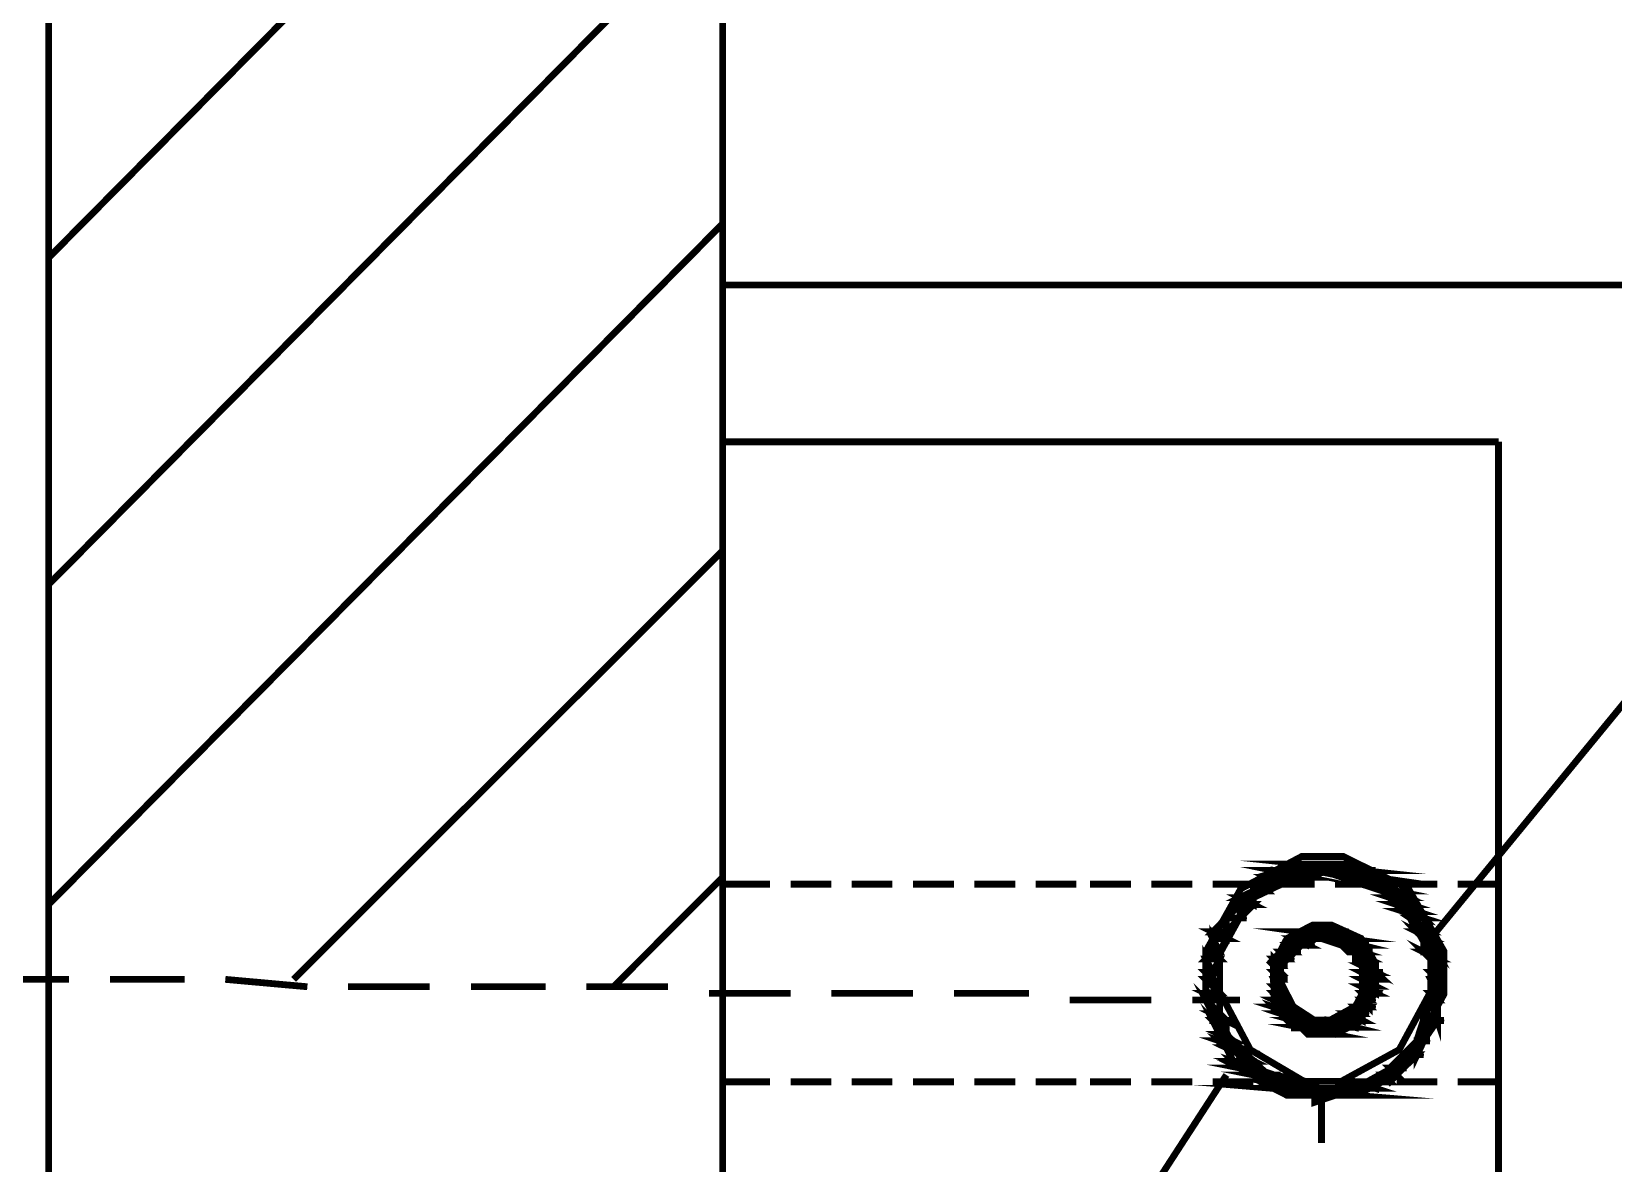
# Model space of a CAD drawing. Extents: x 0 to 210, y 0 to 297.
# Drawn here: x 71.48 to 81.34, y 248.22 to 255.27 of the extents above; entities that cross this region are included whole.
import ezdxf

# ---------------------------------------------------------------- set-up
doc = ezdxf.new("R2010")
doc.units = 0
doc.header["$MEASUREMENT"] = 0
doc.layers.add('C00-00-00-BLACK', color=7, linetype='Continuous')
doc.layers.add('CFF-00-00', color=1, linetype='Continuous')

msp = doc.modelspace()

# ---------------------------------------------------------------- linework, layer by layer
at = {"layer": 'C00-00-00-BLACK', "const_width": 0.0423}
for points in [[(71.5906, 264.626), (71.5906, 197.017)], [(75.7894, 260.387), (75.7894, 201.213)], [(71.5906, 253.86), (75.7894, 258.098)], [(71.5906, 251.825), (75.7894, 256.064)], [(71.5906, 249.833), (75.7894, 254.072)], [(81.6007, 253.69), (75.7894, 253.69)], [(80.6235, 252.714), (75.7894, 252.714)], [(80.6235, 234.614), (80.6235, 252.714)], [(73.1174, 249.367), (75.7894, 252.036)], [(75.1099, 249.321), (75.7894, 250.002)], [(76.0857, 249.96), (75.7894, 249.96)], [(76.4674, 249.96), (76.2138, 249.96)], [(76.8477, 249.96), (76.5941, 249.96)], [(77.2322, 249.96), (76.9758, 249.96)], [(77.6125, 249.96), (77.3589, 249.96)], [(77.9942, 249.96), (77.7392, 249.96)], [(78.3332, 249.96), (78.0782, 249.96)], [(78.7164, 249.96), (78.4599, 249.96)], [(79.0967, 249.96), (78.843, 249.96)], [(79.4784, 249.96), (79.2247, 249.96)], [(79.8587, 249.96), (79.605, 249.96)], [(80.2432, 249.96), (79.9881, 249.96)], [(80.6235, 249.96), (80.3698, 249.96)], [(71.3796, 249.367), (71.7187, 249.367)], [(71.9723, 249.367), (72.438, 249.367)], [(72.6916, 249.367), (73.2028, 249.321)], [(73.4565, 249.321), (73.9648, 249.321)], [(74.2213, 249.321), (74.6869, 249.321)], [(74.9406, 249.321), (75.4489, 249.321)], [(75.7054, 249.28), (76.2138, 249.28)], [(76.4674, 249.28), (76.9758, 249.28)], [(77.2322, 249.28), (77.6979, 249.28)], [(77.9515, 249.238), (78.4599, 249.238)], [(78.7164, 249.238), (79.0127, 249.238)], [(76.0857, 248.729), (75.7894, 248.729)], [(76.4674, 248.729), (76.2138, 248.729)], [(76.8477, 248.729), (76.5941, 248.729)], [(77.2322, 248.729), (76.9758, 248.729)], [(77.6125, 248.729), (77.3589, 248.729)], [(77.9942, 248.729), (77.7392, 248.729)], [(78.3332, 248.729), (78.0782, 248.729)], [(78.7164, 248.729), (78.4599, 248.729)], [(79.0967, 248.729), (78.843, 248.729)], [(79.4784, 248.729), (79.2247, 248.729)], [(79.8587, 248.729), (79.605, 248.729)], [(80.2432, 248.729), (79.9881, 248.729)], [(80.6235, 248.729), (80.3698, 248.729)], [(79.5211, 248.348), (79.5211, 248.602)]]:
    msp.add_lwpolyline(points, dxfattribs=at)
for points in [[(80.2845, 249.41), (80.2845, 249.541), (80.0626, 249.931), (79.6576, 250.132), (79.5239, 250.132), (79.3972, 250.132), (79.018, 249.931), (78.8003, 249.541), (78.8003, 249.41), (78.8003, 249.276), (79.018, 248.871), (79.3972, 248.648), (79.5239, 248.648), (79.6576, 248.648), (80.0626, 248.871), (80.2845, 249.276), (80.2845, 249.41)], [(79.6893, 250.086), (79.393, 250.086), (79.7747, 250.045), (79.6893, 250.086)], [(79.393, 250.086), (79.7747, 250.045), (79.2635, 250.045), (79.393, 250.086)], [(79.5623, 250.045), (79.8587, 250.002), (79.6893, 250.002), (79.5623, 250.045)], [(79.4357, 250.086), (79.6893, 250.086), (79.393, 250.086), (79.4357, 250.086)], [(79.5211, 250.086), (79.6477, 250.086), (79.4357, 250.086), (79.5211, 250.086)], [(79.6477, 250.086), (79.4357, 250.086), (79.6893, 250.086), (79.6477, 250.086)], [(80.2005, 249.41), (80.2005, 249.525), (80.0047, 249.873), (79.6438, 250.048), (79.5239, 250.048), (79.412, 250.048), (79.0773, 249.873), (78.8857, 249.525), (78.8857, 249.41), (78.8857, 249.29), (79.0773, 248.929), (79.412, 248.732), (79.5239, 248.732), (79.6438, 248.732), (80.0047, 248.929), (80.2005, 249.29), (80.2005, 249.41)], [(79.5623, 250.045), (79.2247, 250.045), (79.4357, 250.002), (79.5623, 250.045)], [(79.182, 250.002), (79.266, 249.96), (79.1393, 249.96), (79.182, 250.002)], [(79.309, 250.002), (79.182, 250.002), (79.266, 249.96), (79.309, 250.002)], [(79.2247, 250.002), (79.309, 250.002), (79.182, 250.002), (79.2247, 250.002)], [(79.2635, 250.045), (79.8174, 250.045), (79.2219, 250.045), (79.2635, 250.045)], [(79.8174, 250.045), (79.2219, 250.045), (79.8174, 250.045)], [(79.2219, 250.045), (79.8174, 250.045), (79.8587, 250.045), (79.2219, 250.045)], [(79.2247, 250.045), (79.4357, 250.002), (79.2247, 250.002), (79.2247, 250.045)], [(79.4357, 250.002), (79.2247, 250.002), (79.309, 250.002), (79.4357, 250.002)], [(79.7747, 250.045), (79.2635, 250.045), (79.8174, 250.045), (79.7747, 250.045)], [(79.8174, 250.045), (79.5623, 250.045), (79.8587, 250.002), (79.8174, 250.045)], [(79.7747, 249.96), (79.9867, 249.917), (79.9013, 249.917), (79.7747, 249.96)], [(79.8587, 250.002), (79.6893, 250.002), (79.9013, 249.96), (79.8587, 250.002)], [(79.6893, 250.002), (79.9013, 249.96), (79.7747, 249.96), (79.6893, 250.002)], [(79.0967, 249.917), (79.0967, 249.876), (79.0127, 249.876), (79.0967, 249.917)], [(79.0127, 249.876), (79.0967, 249.833), (79.0127, 249.833), (79.0127, 249.876)], [(79.1393, 249.96), (79.182, 249.917), (79.0967, 249.917), (79.1393, 249.96)], [(79.182, 249.917), (79.0967, 249.917), (79.0967, 249.876), (79.182, 249.917)], [(79.266, 249.96), (79.1393, 249.96), (79.182, 249.917), (79.266, 249.96)], [(79.9013, 249.96), (79.7747, 249.96), (79.9867, 249.917), (79.9013, 249.96)], [(79.9013, 249.96), (79.7747, 249.96), (79.9013, 249.96)], [(79.7747, 249.96), (79.9013, 249.96), (79.944, 249.96), (79.7747, 249.96)], [(79.9881, 249.917), (79.9042, 249.917), (80.0308, 249.876), (79.9881, 249.917)], [(79.9042, 249.917), (80.0308, 249.876), (79.9469, 249.876), (79.9042, 249.917)], [(79.9469, 249.876), (80.0735, 249.833), (79.9881, 249.833), (79.9469, 249.876)], [(79.0127, 249.833), (79.0127, 249.749), (78.9284, 249.749), (79.0127, 249.833)], [(79.0967, 249.876), (79.0127, 249.876), (79.0967, 249.833), (79.0967, 249.876)], [(79.0967, 249.833), (79.0127, 249.833), (79.0127, 249.749), (79.0967, 249.833)], [(80.0308, 249.876), (79.9469, 249.876), (80.0735, 249.833), (80.0308, 249.876)], [(80.0735, 249.833), (79.9881, 249.833), (80.1165, 249.79), (80.0735, 249.833)], [(80.1165, 249.79), (80.0308, 249.79), (80.1578, 249.749), (80.1165, 249.79)], [(79.9881, 249.833), (80.1165, 249.79), (80.0308, 249.79), (79.9881, 249.833)], [(80.0308, 249.79), (80.1578, 249.749), (80.0735, 249.749), (80.0308, 249.79)], [(80.0735, 249.749), (80.2005, 249.663), (80.1165, 249.663), (80.0735, 249.749)], [(78.9284, 249.749), (78.9284, 249.663), (78.843, 249.663), (78.9284, 249.749)], [(78.843, 249.621), (78.8857, 249.537), (78.843, 249.537), (78.843, 249.621)], [(79.0127, 249.749), (78.9284, 249.749), (79.0127, 249.749)], [(78.9284, 249.749), (79.0127, 249.749), (79.0554, 249.749), (78.9284, 249.749)], [(79.0127, 249.749), (78.9284, 249.749), (78.9284, 249.663), (79.0127, 249.749)], [(79.8587, 249.41), (79.8587, 249.464), (79.7676, 249.622), (79.5817, 249.706), (79.5211, 249.706), (79.4674, 249.706), (79.3062, 249.622), (79.2219, 249.464), (79.2219, 249.41), (79.2219, 249.352), (79.3062, 249.177), (79.4674, 249.071), (79.5211, 249.071), (79.5817, 249.071), (79.7676, 249.177), (79.8587, 249.352), (79.8587, 249.41)], [(80.1578, 249.749), (80.0735, 249.749), (80.2005, 249.663), (80.1578, 249.749)], [(80.1165, 249.663), (80.2005, 249.621), (80.1578, 249.621), (80.1165, 249.663)], [(78.9284, 249.663), (78.843, 249.663), (78.9284, 249.621), (78.9284, 249.663)], [(78.9284, 249.621), (78.843, 249.621), (78.8857, 249.537), (78.9284, 249.621)], [(78.843, 249.663), (78.9284, 249.621), (78.843, 249.621), (78.843, 249.663)], [(79.6477, 249.663), (79.393, 249.663), (79.6893, 249.621), (79.6477, 249.663)], [(79.309, 249.579), (79.3517, 249.537), (79.266, 249.537), (79.309, 249.579)], [(79.8174, 249.41), (79.8174, 249.473), (79.5941, 249.663), (79.5211, 249.663), (79.4561, 249.663), (79.2635, 249.473), (79.2635, 249.41), (79.2635, 249.357), (79.3433, 249.199), (79.4755, 249.113), (79.5211, 249.113), (79.5736, 249.113), (79.732, 249.199), (79.8174, 249.357), (79.8174, 249.41)], [(79.3517, 249.621), (79.4357, 249.579), (79.3062, 249.579), (79.3517, 249.621)], [(79.4784, 249.621), (79.3517, 249.621), (79.4357, 249.579), (79.4784, 249.621)], [(79.393, 249.663), (79.6893, 249.621), (79.3517, 249.621), (79.393, 249.663)], [(79.732, 249.621), (79.3517, 249.621), (79.732, 249.621)], [(79.3517, 249.621), (79.732, 249.621), (79.7747, 249.621), (79.3517, 249.621)], [(79.732, 249.621), (79.7747, 249.621), (79.3517, 249.621), (79.732, 249.621)], [(79.732, 249.621), (79.3517, 249.621), (79.6893, 249.621), (79.732, 249.621)], [(79.4784, 249.621), (79.5211, 249.621), (79.3517, 249.621), (79.4784, 249.621)], [(79.4784, 249.621), (79.3517, 249.621), (79.5211, 249.621), (79.4784, 249.621)], [(79.6477, 249.663), (79.4357, 249.663), (79.393, 249.663), (79.6477, 249.663)], [(79.4784, 249.663), (79.6477, 249.663), (79.4357, 249.663), (79.4784, 249.663)], [(79.4357, 249.663), (79.6477, 249.663), (79.6893, 249.663), (79.4357, 249.663)], [(79.732, 249.621), (79.605, 249.621), (79.7747, 249.579), (79.732, 249.621)], [(79.5211, 249.663), (79.5623, 249.663), (79.4784, 249.663), (79.5211, 249.663)], [(79.605, 249.663), (79.6477, 249.663), (79.4784, 249.663), (79.605, 249.663)], [(79.605, 249.663), (79.4784, 249.663), (79.5623, 249.663), (79.605, 249.663)], [(79.605, 249.663), (79.4784, 249.663), (79.6477, 249.663), (79.605, 249.663)], [(79.732, 249.621), (79.5211, 249.621), (79.732, 249.621)], [(79.5211, 249.621), (79.732, 249.621), (79.5623, 249.621), (79.5211, 249.621)], [(79.605, 249.621), (79.7747, 249.579), (79.6477, 249.579), (79.605, 249.621)], [(79.732, 249.621), (79.5623, 249.621), (79.732, 249.621)], [(79.5623, 249.621), (79.732, 249.621), (79.605, 249.621), (79.5623, 249.621)], [(79.6477, 249.579), (79.7747, 249.537), (79.6893, 249.537), (79.6477, 249.579)], [(80.2005, 249.663), (80.1165, 249.663), (80.2005, 249.621), (80.2005, 249.663)], [(80.1578, 249.537), (80.2432, 249.494), (80.2005, 249.494), (80.1578, 249.537)], [(80.2005, 249.621), (80.1578, 249.621), (80.2432, 249.537), (80.2005, 249.621)], [(80.1578, 249.621), (80.2432, 249.537), (80.1578, 249.537), (80.1578, 249.621)], [(78.843, 249.537), (78.8857, 249.494), (78.8003, 249.494), (78.843, 249.537)], [(78.8857, 249.494), (78.8003, 249.494), (78.843, 249.41), (78.8857, 249.494)], [(78.8003, 249.494), (78.843, 249.41), (78.8003, 249.41), (78.8003, 249.494)], [(78.8857, 249.537), (78.843, 249.537), (78.8857, 249.494), (78.8857, 249.537)], [(79.309, 249.494), (79.2247, 249.494), (79.266, 249.452), (79.309, 249.494)], [(79.266, 249.537), (79.309, 249.494), (79.2247, 249.494), (79.266, 249.537)], [(79.2247, 249.494), (79.266, 249.452), (79.2247, 249.452), (79.2247, 249.494)], [(79.2247, 249.494), (79.309, 249.494), (79.3517, 249.494), (79.2247, 249.494)], [(79.309, 249.494), (79.3517, 249.494), (79.2247, 249.494), (79.309, 249.494)], [(79.3517, 249.537), (79.266, 249.537), (79.309, 249.494), (79.3517, 249.537)], [(79.266, 249.537), (79.3517, 249.537), (79.393, 249.537), (79.266, 249.537)], [(79.3517, 249.537), (79.393, 249.537), (79.266, 249.537), (79.3517, 249.537)], [(79.393, 249.579), (79.309, 249.579), (79.3517, 249.537), (79.393, 249.579)], [(79.4357, 249.579), (79.3062, 249.579), (79.4357, 249.579)], [(79.3062, 249.579), (79.4357, 249.579), (79.4784, 249.579), (79.3062, 249.579)], [(79.393, 249.579), (79.4357, 249.579), (79.309, 249.579), (79.393, 249.579)], [(79.393, 249.579), (79.309, 249.579), (79.4357, 249.579), (79.393, 249.579)], [(79.7747, 249.579), (79.6477, 249.579), (79.7747, 249.537), (79.7747, 249.579)], [(79.7747, 249.579), (79.6477, 249.579), (79.7747, 249.579)], [(79.6477, 249.579), (79.7747, 249.579), (79.8174, 249.579), (79.6477, 249.579)], [(79.8174, 249.537), (79.732, 249.537), (79.8174, 249.494), (79.8174, 249.537)], [(79.7747, 249.537), (79.6893, 249.537), (79.8174, 249.537), (79.7747, 249.537)], [(79.6893, 249.537), (79.8174, 249.537), (79.732, 249.537), (79.6893, 249.537)], [(79.732, 249.537), (79.8174, 249.494), (79.732, 249.494), (79.732, 249.537)], [(79.8174, 249.494), (79.732, 249.494), (79.8174, 249.494)], [(79.732, 249.494), (79.8174, 249.494), (79.7747, 249.494), (79.732, 249.494)], [(79.8174, 249.494), (79.7747, 249.494), (79.8174, 249.452), (79.8174, 249.494)], [(79.7747, 249.494), (79.8174, 249.452), (79.7747, 249.452), (79.7747, 249.494)], [(80.2432, 249.537), (80.1578, 249.537), (80.2432, 249.494), (80.2432, 249.537)], [(80.2432, 249.494), (80.2005, 249.494), (80.2432, 249.41), (80.2432, 249.494)], [(80.2005, 249.494), (80.2432, 249.41), (80.2005, 249.41), (80.2005, 249.494)], [(78.843, 249.41), (78.8003, 249.41), (78.843, 249.367), (78.843, 249.41)], [(78.8003, 249.41), (78.843, 249.367), (78.8003, 249.367), (78.8003, 249.41)], [(78.8003, 249.367), (78.8857, 249.283), (78.8003, 249.283), (78.8003, 249.367)], [(79.266, 249.452), (79.2247, 249.452), (79.266, 249.41), (79.266, 249.452)], [(79.266, 249.41), (79.2247, 249.41), (79.266, 249.367), (79.266, 249.41)], [(79.2247, 249.452), (79.266, 249.41), (79.2247, 249.41), (79.2247, 249.452)], [(79.266, 249.452), (79.2247, 249.452), (79.266, 249.452)], [(79.2247, 249.452), (79.266, 249.452), (79.309, 249.452), (79.2247, 249.452)], [(79.2247, 249.41), (79.266, 249.367), (79.2247, 249.367), (79.2247, 249.41)], [(79.2247, 249.367), (79.266, 249.283), (79.2247, 249.283), (79.2247, 249.367)], [(79.8174, 249.452), (79.7747, 249.452), (79.8615, 249.41), (79.8174, 249.452)], [(79.8587, 249.41), (79.7747, 249.41), (79.8587, 249.367), (79.8587, 249.41)], [(79.7747, 249.452), (79.8615, 249.41), (79.7747, 249.41), (79.7747, 249.452)], [(79.7747, 249.41), (79.8587, 249.367), (79.7747, 249.367), (79.7747, 249.41)], [(79.8615, 249.41), (79.7747, 249.41), (79.8615, 249.41)], [(79.7747, 249.41), (79.8615, 249.41), (79.9042, 249.41), (79.7747, 249.41)], [(80.2432, 249.41), (80.2005, 249.41), (80.2432, 249.367), (80.2432, 249.41)], [(80.2005, 249.41), (80.2432, 249.367), (80.2005, 249.367), (80.2005, 249.41)], [(80.2005, 249.367), (80.2432, 249.28), (80.2005, 249.28), (80.2005, 249.367)], [(78.8003, 249.238), (78.8857, 249.154), (78.843, 249.154), (78.8003, 249.238)], [(78.843, 249.367), (78.8003, 249.367), (78.8857, 249.283), (78.843, 249.367)], [(78.8003, 249.28), (78.8857, 249.238), (78.8003, 249.238), (78.8003, 249.28)], [(79.266, 249.321), (79.2247, 249.321), (79.266, 249.28), (79.266, 249.321)], [(79.266, 249.367), (79.2247, 249.367), (79.266, 249.283), (79.266, 249.367)], [(79.2247, 249.367), (79.266, 249.367), (79.309, 249.367), (79.2247, 249.367)], [(79.266, 249.367), (79.309, 249.367), (79.2247, 249.367), (79.266, 249.367)], [(79.2247, 249.321), (79.266, 249.28), (79.2247, 249.28), (79.2247, 249.321)], [(79.2247, 249.28), (79.266, 249.238), (79.2247, 249.238), (79.2247, 249.28)], [(79.8587, 249.321), (79.7747, 249.321), (79.8587, 249.28), (79.8587, 249.321)], [(79.8587, 249.367), (79.7747, 249.367), (79.8587, 249.324), (79.8587, 249.367)], [(79.7747, 249.367), (79.8587, 249.324), (79.7747, 249.324), (79.7747, 249.367)], [(79.7747, 249.367), (79.8587, 249.367), (79.9013, 249.367), (79.7747, 249.367)], [(79.8587, 249.367), (79.9013, 249.367), (79.7747, 249.367), (79.8587, 249.367)], [(79.7747, 249.321), (79.8587, 249.28), (79.7747, 249.28), (79.7747, 249.321)], [(79.7747, 249.28), (79.8174, 249.238), (79.7747, 249.238), (79.7747, 249.28)], [(80.2432, 249.367), (80.2005, 249.367), (80.2432, 249.28), (80.2432, 249.367)], [(80.2005, 249.28), (80.2432, 249.238), (80.2005, 249.238), (80.2005, 249.28)], [(78.8857, 249.28), (78.8003, 249.28), (78.8857, 249.238), (78.8857, 249.28)], [(78.8857, 249.238), (78.8003, 249.238), (78.8857, 249.154), (78.8857, 249.238)], [(78.843, 249.111), (78.9284, 249.025), (78.8857, 249.025), (78.843, 249.111)], [(79.309, 249.195), (79.2247, 249.195), (79.3517, 249.154), (79.309, 249.195)], [(79.266, 249.238), (79.2247, 249.238), (79.3115, 249.195), (79.266, 249.238)], [(79.2247, 249.195), (79.3517, 249.154), (79.266, 249.154), (79.2247, 249.195)], [(79.266, 249.28), (79.2247, 249.28), (79.266, 249.238), (79.266, 249.28)], [(79.266, 249.283), (79.2247, 249.283), (79.266, 249.283)], [(79.2247, 249.283), (79.266, 249.283), (79.309, 249.283), (79.2247, 249.283)], [(79.2247, 249.238), (79.3115, 249.195), (79.2247, 249.195), (79.2247, 249.238)], [(79.3115, 249.195), (79.2247, 249.195), (79.3115, 249.195)], [(79.2247, 249.195), (79.3115, 249.195), (79.3542, 249.195), (79.2247, 249.195)], [(79.732, 249.195), (79.7747, 249.154), (79.6893, 249.154), (79.732, 249.195)], [(79.8174, 249.195), (79.732, 249.195), (79.7747, 249.154), (79.8174, 249.195)], [(79.7747, 249.238), (79.8174, 249.195), (79.732, 249.195), (79.7747, 249.238)], [(79.8174, 249.195), (79.732, 249.195), (79.8174, 249.195)], [(79.732, 249.195), (79.8174, 249.195), (79.8587, 249.195), (79.732, 249.195)], [(79.8587, 249.28), (79.7747, 249.28), (79.8174, 249.238), (79.8587, 249.28)], [(79.8174, 249.238), (79.7747, 249.238), (79.8174, 249.195), (79.8174, 249.238)], [(79.7747, 249.28), (79.8587, 249.28), (79.9013, 249.28), (79.7747, 249.28)], [(79.8587, 249.28), (79.9013, 249.28), (79.7747, 249.28), (79.8587, 249.28)], [(79.7747, 249.238), (79.8174, 249.238), (79.8587, 249.238), (79.7747, 249.238)], [(79.8174, 249.238), (79.8587, 249.238), (79.7747, 249.238), (79.8174, 249.238)], [(80.155, 249.111), (80.155, 248.984), (80.1137, 248.984), (80.155, 249.111)], [(80.2005, 249.238), (80.2432, 249.111), (80.1578, 249.111), (80.2005, 249.238)], [(80.2432, 249.28), (80.2005, 249.28), (80.2432, 249.238), (80.2432, 249.28)], [(80.2432, 249.238), (80.2005, 249.238), (80.2432, 249.111), (80.2432, 249.238)], [(78.8857, 249.154), (78.843, 249.154), (78.9284, 249.111), (78.8857, 249.154)], [(78.9284, 249.111), (78.843, 249.111), (78.9284, 249.025), (78.9284, 249.111)], [(78.843, 249.154), (78.9284, 249.111), (78.843, 249.111), (78.843, 249.154)], [(79.3517, 249.154), (79.266, 249.154), (79.393, 249.111), (79.3517, 249.154)], [(79.266, 249.154), (79.393, 249.111), (79.309, 249.111), (79.266, 249.154)], [(79.4784, 249.111), (79.3517, 249.111), (79.5211, 249.065), (79.4784, 249.111)], [(79.266, 249.154), (79.3517, 249.154), (79.393, 249.154), (79.266, 249.154)], [(79.3517, 249.154), (79.393, 249.154), (79.266, 249.154), (79.3517, 249.154)], [(79.3517, 249.154), (79.266, 249.154), (79.3517, 249.154)], [(79.266, 249.154), (79.3517, 249.154), (79.393, 249.154), (79.266, 249.154)], [(79.4357, 249.111), (79.3062, 249.111), (79.4784, 249.111), (79.4357, 249.111)], [(79.3062, 249.111), (79.4784, 249.111), (79.3517, 249.111), (79.3062, 249.111)], [(79.4357, 249.111), (79.4784, 249.111), (79.309, 249.111), (79.4357, 249.111)], [(79.4357, 249.111), (79.309, 249.111), (79.393, 249.111), (79.4357, 249.111)], [(79.3517, 249.111), (79.5211, 249.065), (79.3517, 249.065), (79.3517, 249.111)], [(79.732, 249.111), (79.5623, 249.111), (79.732, 249.068), (79.732, 249.111)], [(79.5623, 249.111), (79.732, 249.068), (79.5623, 249.068), (79.5623, 249.111)], [(79.605, 249.111), (79.732, 249.111), (79.5623, 249.111), (79.605, 249.111)], [(79.732, 249.111), (79.605, 249.111), (79.732, 249.111)], [(79.6893, 249.154), (79.7747, 249.111), (79.6477, 249.111), (79.6893, 249.154)], [(79.7747, 249.154), (79.6893, 249.154), (79.7747, 249.111), (79.7747, 249.154)], [(79.6879, 249.111), (79.732, 249.111), (79.6452, 249.111), (79.6879, 249.111)], [(79.7747, 249.111), (79.6879, 249.111), (79.732, 249.111), (79.7747, 249.111)], [(79.6893, 249.154), (79.7747, 249.154), (79.8174, 249.154), (79.6893, 249.154)], [(79.7747, 249.154), (79.8174, 249.154), (79.6893, 249.154), (79.7747, 249.154)], [(80.2432, 249.111), (80.155, 249.111), (80.155, 248.984), (80.2432, 249.111)], [(80.1578, 249.111), (80.2432, 249.111), (80.2845, 249.111), (80.1578, 249.111)], [(80.2432, 249.111), (80.2845, 249.111), (80.1578, 249.111), (80.2432, 249.111)], [(78.9284, 249.025), (78.8857, 249.025), (78.97, 248.984), (78.9284, 249.025)], [(78.8857, 248.984), (79.0127, 248.941), (78.9284, 248.941), (78.8857, 248.984)], [(78.8857, 249.025), (78.97, 248.984), (78.8857, 248.984), (78.8857, 249.025)], [(79.6893, 249.068), (79.393, 249.068), (79.605, 249.025), (79.6893, 249.068)], [(79.732, 249.068), (79.3489, 249.068), (79.6893, 249.068), (79.732, 249.068)], [(79.3489, 249.068), (79.6893, 249.068), (79.3916, 249.068), (79.3489, 249.068)], [(79.393, 249.068), (79.605, 249.025), (79.4357, 249.025), (79.393, 249.068)], [(79.3517, 249.068), (79.5211, 249.068), (79.5651, 249.068), (79.3517, 249.068)], [(79.5211, 249.068), (79.5651, 249.068), (79.3517, 249.068), (79.5211, 249.068)], [(79.6893, 249.068), (79.3916, 249.068), (79.6893, 249.068)], [(79.3916, 249.068), (79.6893, 249.068), (79.732, 249.068), (79.3916, 249.068)], [(79.605, 249.025), (79.4357, 249.025), (79.605, 249.025)], [(79.4357, 249.025), (79.605, 249.025), (79.6477, 249.025), (79.4357, 249.025)], [(79.5623, 249.025), (79.4784, 249.025), (79.4357, 249.025), (79.5623, 249.025)], [(79.4357, 249.025), (79.605, 249.025), (79.5623, 249.025), (79.4357, 249.025)], [(79.5623, 249.025), (79.605, 249.025), (79.4784, 249.025), (79.5623, 249.025)], [(79.5623, 249.068), (79.732, 249.068), (79.5211, 249.068), (79.5623, 249.068)], [(79.732, 249.068), (79.5623, 249.068), (79.732, 249.068)], [(80.1165, 248.984), (80.1165, 248.898), (80.0308, 248.898), (80.1165, 248.984)], [(78.97, 248.984), (78.8857, 248.984), (79.0127, 248.941), (78.97, 248.984)], [(79.0127, 248.941), (78.9284, 248.941), (79.0995, 248.857), (79.0127, 248.941)], [(78.9284, 248.941), (79.0995, 248.857), (78.97, 248.857), (78.9284, 248.941)], [(80.0308, 248.898), (80.0308, 248.815), (79.9469, 248.815), (80.0308, 248.898)], [(80.1165, 248.898), (80.0308, 248.898), (80.1165, 248.898)], [(80.0308, 248.898), (80.1165, 248.898), (80.1578, 248.898), (80.0308, 248.898)], [(80.1165, 248.898), (80.0308, 248.898), (80.0308, 248.815), (80.1165, 248.898)], [(80.155, 248.984), (80.1137, 248.984), (80.155, 248.984)], [(80.1137, 248.984), (80.155, 248.984), (80.1977, 248.984), (80.1137, 248.984)], [(80.1578, 248.984), (80.1165, 248.984), (80.1165, 248.898), (80.1578, 248.984)], [(79.0967, 248.815), (79.0127, 248.815), (79.2247, 248.772), (79.0967, 248.815)], [(79.0967, 248.857), (78.97, 248.857), (79.0967, 248.815), (79.0967, 248.857)], [(79.0127, 248.815), (79.2247, 248.772), (79.0967, 248.772), (79.0127, 248.815)], [(78.97, 248.857), (79.0967, 248.815), (79.0127, 248.815), (78.97, 248.857)], [(79.0967, 248.772), (79.309, 248.729), (79.182, 248.729), (79.0967, 248.772)], [(79.9469, 248.815), (79.9881, 248.772), (79.9042, 248.772), (79.9469, 248.815)], [(80.0308, 248.815), (79.9469, 248.815), (79.9881, 248.772), (80.0308, 248.815)], [(79.2247, 248.772), (79.0967, 248.772), (79.309, 248.729), (79.2247, 248.772)], [(79.309, 248.729), (79.182, 248.729), (79.3958, 248.688), (79.309, 248.729)], [(79.2247, 248.772), (79.0967, 248.772), (79.2247, 248.772)], [(79.0967, 248.772), (79.2247, 248.772), (79.266, 248.772), (79.0967, 248.772)], [(79.182, 248.729), (79.3958, 248.688), (79.2247, 248.688), (79.182, 248.729)], [(79.2219, 248.688), (79.732, 248.645), (79.3062, 248.645), (79.2219, 248.688)], [(79.8587, 248.729), (79.732, 248.729), (79.8587, 248.688), (79.8587, 248.729)], [(79.732, 248.729), (79.8587, 248.688), (79.6893, 248.688), (79.732, 248.729)], [(79.8174, 248.729), (79.8587, 248.729), (79.732, 248.729), (79.8174, 248.729)], [(79.9042, 248.772), (79.9469, 248.729), (79.8202, 248.729), (79.9042, 248.772)], [(79.9469, 248.729), (79.8174, 248.729), (79.8587, 248.729), (79.9469, 248.729)], [(79.9881, 248.772), (79.9042, 248.772), (79.9469, 248.729), (79.9881, 248.772)], [(79.8174, 248.688), (79.2219, 248.688), (79.732, 248.645), (79.8174, 248.688)], [(79.4357, 248.688), (79.4784, 248.688), (79.2219, 248.688), (79.4357, 248.688)], [(79.4357, 248.688), (79.2219, 248.688), (79.393, 248.688), (79.4357, 248.688)], [(79.5623, 248.688), (79.605, 248.688), (79.2247, 248.688), (79.5623, 248.688)], [(79.5623, 248.688), (79.2247, 248.688), (79.4357, 248.688), (79.5623, 248.688)], [(79.732, 248.645), (79.309, 248.645), (79.6893, 248.645), (79.732, 248.645)], [(79.309, 248.645), (79.6893, 248.645), (79.3517, 248.645), (79.309, 248.645)], [(79.3517, 248.645), (79.4784, 248.645), (79.605, 248.645), (79.3517, 248.645)], [(79.3517, 248.645), (79.6893, 248.645), (79.605, 248.645), (79.3517, 248.645)], [(79.4784, 248.645), (79.605, 248.645), (79.4784, 248.602), (79.4784, 248.645)], [(79.605, 248.688), (79.8174, 248.688), (79.5623, 248.688), (79.605, 248.688)], [(79.6893, 248.688), (79.8174, 248.688), (79.605, 248.688), (79.6893, 248.688)], [(79.8174, 248.688), (79.605, 248.688), (79.8174, 248.688)], [(79.8587, 248.688), (79.6893, 248.688), (79.8174, 248.688), (79.8587, 248.688)]]:
    msp.add_lwpolyline(points, close=True, dxfattribs=at)
at = {"layer": 'C00-00-00-BLACK'}
for points in [[(79.182, 250.002), (79.266, 249.96), (79.1393, 249.96), (79.182, 250.002)], [(79.2247, 250.002), (79.309, 250.002), (79.182, 250.002), (79.2247, 250.002)], [(79.309, 250.002), (79.182, 250.002), (79.266, 249.96), (79.309, 250.002)], [(79.2635, 250.045), (79.8174, 250.045), (79.2219, 250.045), (79.2635, 250.045)], [(79.8174, 250.045), (79.2219, 250.045), (79.8174, 250.045)], [(79.2219, 250.045), (79.8174, 250.045), (79.8587, 250.045), (79.2219, 250.045)], [(79.5623, 250.045), (79.2247, 250.045), (79.4357, 250.002), (79.5623, 250.045)], [(79.2247, 250.045), (79.4357, 250.002), (79.2247, 250.002), (79.2247, 250.045)], [(79.4357, 250.002), (79.2247, 250.002), (79.309, 250.002), (79.4357, 250.002)], [(79.393, 250.086), (79.7747, 250.045), (79.2635, 250.045), (79.393, 250.086)], [(79.7747, 250.045), (79.2635, 250.045), (79.8174, 250.045), (79.7747, 250.045)], [(79.4357, 250.086), (79.6893, 250.086), (79.393, 250.086), (79.4357, 250.086)], [(79.6893, 250.086), (79.393, 250.086), (79.7747, 250.045), (79.6893, 250.086)], [(79.5211, 250.086), (79.6477, 250.086), (79.4357, 250.086), (79.5211, 250.086)], [(79.6477, 250.086), (79.4357, 250.086), (79.6893, 250.086), (79.6477, 250.086)], [(79.8174, 250.045), (79.5623, 250.045), (79.8587, 250.002), (79.8174, 250.045)], [(79.5623, 250.045), (79.8587, 250.002), (79.6893, 250.002), (79.5623, 250.045)], [(79.8587, 250.002), (79.6893, 250.002), (79.9013, 249.96), (79.8587, 250.002)], [(79.6893, 250.002), (79.9013, 249.96), (79.7747, 249.96), (79.6893, 250.002)], [(79.0967, 249.917), (79.0967, 249.876), (79.0127, 249.876), (79.0967, 249.917)], [(79.1393, 249.96), (79.182, 249.917), (79.0967, 249.917), (79.1393, 249.96)], [(79.182, 249.917), (79.0967, 249.917), (79.0967, 249.876), (79.182, 249.917)], [(79.266, 249.96), (79.1393, 249.96), (79.182, 249.917), (79.266, 249.96)], [(79.9013, 249.96), (79.7747, 249.96), (79.9013, 249.96)], [(79.7747, 249.96), (79.9013, 249.96), (79.944, 249.96), (79.7747, 249.96)], [(79.9013, 249.96), (79.7747, 249.96), (79.9867, 249.917), (79.9013, 249.96)], [(79.7747, 249.96), (79.9867, 249.917), (79.9013, 249.917), (79.7747, 249.96)], [(79.9881, 249.917), (79.9042, 249.917), (80.0308, 249.876), (79.9881, 249.917)], [(79.9042, 249.917), (80.0308, 249.876), (79.9469, 249.876), (79.9042, 249.917)], [(79.0127, 249.833), (79.0127, 249.749), (78.9284, 249.749), (79.0127, 249.833)], [(79.0967, 249.876), (79.0127, 249.876), (79.0967, 249.833), (79.0967, 249.876)], [(79.0127, 249.876), (79.0967, 249.833), (79.0127, 249.833), (79.0127, 249.876)], [(79.0967, 249.833), (79.0127, 249.833), (79.0127, 249.749), (79.0967, 249.833)], [(80.0308, 249.876), (79.9469, 249.876), (80.0735, 249.833), (80.0308, 249.876)], [(79.9469, 249.876), (80.0735, 249.833), (79.9881, 249.833), (79.9469, 249.876)], [(80.0735, 249.833), (79.9881, 249.833), (80.1165, 249.79), (80.0735, 249.833)], [(79.9881, 249.833), (80.1165, 249.79), (80.0308, 249.79), (79.9881, 249.833)], [(78.9284, 249.749), (78.9284, 249.663), (78.843, 249.663), (78.9284, 249.749)], [(79.0127, 249.749), (78.9284, 249.749), (79.0127, 249.749)], [(78.9284, 249.749), (79.0127, 249.749), (79.0554, 249.749), (78.9284, 249.749)], [(79.0127, 249.749), (78.9284, 249.749), (78.9284, 249.663), (79.0127, 249.749)], [(80.1165, 249.79), (80.0308, 249.79), (80.1578, 249.749), (80.1165, 249.79)], [(80.0308, 249.79), (80.1578, 249.749), (80.0735, 249.749), (80.0308, 249.79)], [(80.1578, 249.749), (80.0735, 249.749), (80.2005, 249.663), (80.1578, 249.749)], [(80.0735, 249.749), (80.2005, 249.663), (80.1165, 249.663), (80.0735, 249.749)], [(78.9284, 249.663), (78.843, 249.663), (78.9284, 249.621), (78.9284, 249.663)], [(78.843, 249.663), (78.9284, 249.621), (78.843, 249.621), (78.843, 249.663)], [(78.9284, 249.621), (78.843, 249.621), (78.8857, 249.537), (78.9284, 249.621)], [(78.843, 249.621), (78.8857, 249.537), (78.843, 249.537), (78.843, 249.621)], [(79.3517, 249.621), (79.4357, 249.579), (79.3062, 249.579), (79.3517, 249.621)], [(79.393, 249.663), (79.6893, 249.621), (79.3517, 249.621), (79.393, 249.663)], [(79.732, 249.621), (79.3517, 249.621), (79.732, 249.621)], [(79.3517, 249.621), (79.732, 249.621), (79.7747, 249.621), (79.3517, 249.621)], [(79.732, 249.621), (79.7747, 249.621), (79.3517, 249.621), (79.732, 249.621)], [(79.732, 249.621), (79.3517, 249.621), (79.6893, 249.621), (79.732, 249.621)], [(79.4784, 249.621), (79.5211, 249.621), (79.3517, 249.621), (79.4784, 249.621)], [(79.4784, 249.621), (79.3517, 249.621), (79.5211, 249.621), (79.4784, 249.621)], [(79.4784, 249.621), (79.3517, 249.621), (79.4357, 249.579), (79.4784, 249.621)], [(79.6477, 249.663), (79.4357, 249.663), (79.393, 249.663), (79.6477, 249.663)], [(79.6477, 249.663), (79.393, 249.663), (79.6893, 249.621), (79.6477, 249.663)], [(79.4784, 249.663), (79.6477, 249.663), (79.4357, 249.663), (79.4784, 249.663)], [(79.4357, 249.663), (79.6477, 249.663), (79.6893, 249.663), (79.4357, 249.663)], [(79.5211, 249.663), (79.5623, 249.663), (79.4784, 249.663), (79.5211, 249.663)], [(79.605, 249.663), (79.6477, 249.663), (79.4784, 249.663), (79.605, 249.663)], [(79.605, 249.663), (79.4784, 249.663), (79.5623, 249.663), (79.605, 249.663)], [(79.605, 249.663), (79.4784, 249.663), (79.6477, 249.663), (79.605, 249.663)], [(79.732, 249.621), (79.5211, 249.621), (79.732, 249.621)], [(79.5211, 249.621), (79.732, 249.621), (79.5623, 249.621), (79.5211, 249.621)], [(79.732, 249.621), (79.5623, 249.621), (79.732, 249.621)], [(79.5623, 249.621), (79.732, 249.621), (79.605, 249.621), (79.5623, 249.621)], [(79.732, 249.621), (79.605, 249.621), (79.7747, 249.579), (79.732, 249.621)], [(79.605, 249.621), (79.7747, 249.579), (79.6477, 249.579), (79.605, 249.621)], [(80.2005, 249.663), (80.1165, 249.663), (80.2005, 249.621), (80.2005, 249.663)], [(80.1165, 249.663), (80.2005, 249.621), (80.1578, 249.621), (80.1165, 249.663)], [(80.2005, 249.621), (80.1578, 249.621), (80.2432, 249.537), (80.2005, 249.621)], [(80.1578, 249.621), (80.2432, 249.537), (80.1578, 249.537), (80.1578, 249.621)], [(78.843, 249.537), (78.8857, 249.494), (78.8003, 249.494), (78.843, 249.537)], [(78.8857, 249.537), (78.843, 249.537), (78.8857, 249.494), (78.8857, 249.537)], [(79.266, 249.537), (79.309, 249.494), (79.2247, 249.494), (79.266, 249.537)], [(79.309, 249.579), (79.3517, 249.537), (79.266, 249.537), (79.309, 249.579)], [(79.266, 249.537), (79.3517, 249.537), (79.393, 249.537), (79.266, 249.537)], [(79.3517, 249.537), (79.393, 249.537), (79.266, 249.537), (79.3517, 249.537)], [(79.3517, 249.537), (79.266, 249.537), (79.309, 249.494), (79.3517, 249.537)], [(79.4357, 249.579), (79.3062, 249.579), (79.4357, 249.579)], [(79.3062, 249.579), (79.4357, 249.579), (79.4784, 249.579), (79.3062, 249.579)], [(79.393, 249.579), (79.4357, 249.579), (79.309, 249.579), (79.393, 249.579)], [(79.393, 249.579), (79.309, 249.579), (79.4357, 249.579), (79.393, 249.579)], [(79.393, 249.579), (79.309, 249.579), (79.3517, 249.537), (79.393, 249.579)], [(79.7747, 249.579), (79.6477, 249.579), (79.7747, 249.579)], [(79.6477, 249.579), (79.7747, 249.579), (79.8174, 249.579), (79.6477, 249.579)], [(79.7747, 249.579), (79.6477, 249.579), (79.7747, 249.537), (79.7747, 249.579)], [(79.6477, 249.579), (79.7747, 249.537), (79.6893, 249.537), (79.6477, 249.579)], [(79.7747, 249.537), (79.6893, 249.537), (79.8174, 249.537), (79.7747, 249.537)], [(79.6893, 249.537), (79.8174, 249.537), (79.732, 249.537), (79.6893, 249.537)], [(79.8174, 249.537), (79.732, 249.537), (79.8174, 249.494), (79.8174, 249.537)], [(79.732, 249.537), (79.8174, 249.494), (79.732, 249.494), (79.732, 249.537)], [(80.2432, 249.537), (80.1578, 249.537), (80.2432, 249.494), (80.2432, 249.537)], [(80.1578, 249.537), (80.2432, 249.494), (80.2005, 249.494), (80.1578, 249.537)], [(78.8857, 249.494), (78.8003, 249.494), (78.843, 249.41), (78.8857, 249.494)], [(78.8003, 249.494), (78.843, 249.41), (78.8003, 249.41), (78.8003, 249.494)], [(78.843, 249.41), (78.8003, 249.41), (78.843, 249.367), (78.843, 249.41)], [(78.8003, 249.41), (78.843, 249.367), (78.8003, 249.367), (78.8003, 249.41)], [(79.2247, 249.494), (79.309, 249.494), (79.3517, 249.494), (79.2247, 249.494)], [(79.309, 249.494), (79.3517, 249.494), (79.2247, 249.494), (79.309, 249.494)], [(79.309, 249.494), (79.2247, 249.494), (79.266, 249.452), (79.309, 249.494)], [(79.2247, 249.494), (79.266, 249.452), (79.2247, 249.452), (79.2247, 249.494)], [(79.266, 249.452), (79.2247, 249.452), (79.266, 249.452)], [(79.2247, 249.452), (79.266, 249.452), (79.309, 249.452), (79.2247, 249.452)], [(79.266, 249.452), (79.2247, 249.452), (79.266, 249.41), (79.266, 249.452)], [(79.2247, 249.452), (79.266, 249.41), (79.2247, 249.41), (79.2247, 249.452)], [(79.266, 249.41), (79.2247, 249.41), (79.266, 249.367), (79.266, 249.41)], [(79.2247, 249.41), (79.266, 249.367), (79.2247, 249.367), (79.2247, 249.41)], [(79.8174, 249.494), (79.732, 249.494), (79.8174, 249.494)], [(79.732, 249.494), (79.8174, 249.494), (79.7747, 249.494), (79.732, 249.494)], [(79.8174, 249.494), (79.7747, 249.494), (79.8174, 249.452), (79.8174, 249.494)], [(79.7747, 249.494), (79.8174, 249.452), (79.7747, 249.452), (79.7747, 249.494)], [(79.8174, 249.452), (79.7747, 249.452), (79.8615, 249.41), (79.8174, 249.452)], [(79.7747, 249.452), (79.8615, 249.41), (79.7747, 249.41), (79.7747, 249.452)], [(79.8615, 249.41), (79.7747, 249.41), (79.8615, 249.41)], [(79.7747, 249.41), (79.8615, 249.41), (79.9042, 249.41), (79.7747, 249.41)], [(79.8587, 249.41), (79.7747, 249.41), (79.8587, 249.367), (79.8587, 249.41)], [(79.7747, 249.41), (79.8587, 249.367), (79.7747, 249.367), (79.7747, 249.41)], [(80.2432, 249.494), (80.2005, 249.494), (80.2432, 249.41), (80.2432, 249.494)], [(80.2005, 249.494), (80.2432, 249.41), (80.2005, 249.41), (80.2005, 249.494)], [(80.2432, 249.41), (80.2005, 249.41), (80.2432, 249.367), (80.2432, 249.41)], [(80.2005, 249.41), (80.2432, 249.367), (80.2005, 249.367), (80.2005, 249.41)], [(78.843, 249.367), (78.8003, 249.367), (78.8857, 249.283), (78.843, 249.367)], [(78.8003, 249.367), (78.8857, 249.283), (78.8003, 249.283), (78.8003, 249.367)], [(79.2247, 249.367), (79.266, 249.367), (79.309, 249.367), (79.2247, 249.367)], [(79.266, 249.367), (79.309, 249.367), (79.2247, 249.367), (79.266, 249.367)], [(79.266, 249.367), (79.2247, 249.367), (79.266, 249.283), (79.266, 249.367)], [(79.2247, 249.367), (79.266, 249.283), (79.2247, 249.283), (79.2247, 249.367)], [(79.266, 249.321), (79.2247, 249.321), (79.266, 249.28), (79.266, 249.321)], [(79.2247, 249.321), (79.266, 249.28), (79.2247, 249.28), (79.2247, 249.321)], [(79.7747, 249.367), (79.8587, 249.367), (79.9013, 249.367), (79.7747, 249.367)], [(79.8587, 249.367), (79.9013, 249.367), (79.7747, 249.367), (79.8587, 249.367)], [(79.8587, 249.367), (79.7747, 249.367), (79.8587, 249.324), (79.8587, 249.367)], [(79.7747, 249.367), (79.8587, 249.324), (79.7747, 249.324), (79.7747, 249.367)], [(79.8587, 249.321), (79.7747, 249.321), (79.8587, 249.28), (79.8587, 249.321)], [(79.7747, 249.321), (79.8587, 249.28), (79.7747, 249.28), (79.7747, 249.321)], [(80.2432, 249.367), (80.2005, 249.367), (80.2432, 249.28), (80.2432, 249.367)], [(80.2005, 249.367), (80.2432, 249.28), (80.2005, 249.28), (80.2005, 249.367)], [(78.8857, 249.28), (78.8003, 249.28), (78.8857, 249.238), (78.8857, 249.28)], [(78.8003, 249.28), (78.8857, 249.238), (78.8003, 249.238), (78.8003, 249.28)], [(78.8857, 249.238), (78.8003, 249.238), (78.8857, 249.154), (78.8857, 249.238)], [(78.8003, 249.238), (78.8857, 249.154), (78.843, 249.154), (78.8003, 249.238)], [(79.266, 249.283), (79.2247, 249.283), (79.266, 249.283)], [(79.2247, 249.283), (79.266, 249.283), (79.309, 249.283), (79.2247, 249.283)], [(79.266, 249.28), (79.2247, 249.28), (79.266, 249.238), (79.266, 249.28)], [(79.2247, 249.28), (79.266, 249.238), (79.2247, 249.238), (79.2247, 249.28)], [(79.266, 249.238), (79.2247, 249.238), (79.3115, 249.195), (79.266, 249.238)], [(79.2247, 249.238), (79.3115, 249.195), (79.2247, 249.195), (79.2247, 249.238)], [(79.7747, 249.238), (79.8174, 249.195), (79.732, 249.195), (79.7747, 249.238)], [(79.7747, 249.28), (79.8587, 249.28), (79.9013, 249.28), (79.7747, 249.28)], [(79.8587, 249.28), (79.9013, 249.28), (79.7747, 249.28), (79.8587, 249.28)], [(79.8587, 249.28), (79.7747, 249.28), (79.8174, 249.238), (79.8587, 249.28)], [(79.7747, 249.28), (79.8174, 249.238), (79.7747, 249.238), (79.7747, 249.28)], [(79.7747, 249.238), (79.8174, 249.238), (79.8587, 249.238), (79.7747, 249.238)], [(79.8174, 249.238), (79.8587, 249.238), (79.7747, 249.238), (79.8174, 249.238)], [(79.8174, 249.238), (79.7747, 249.238), (79.8174, 249.195), (79.8174, 249.238)], [(80.2005, 249.238), (80.2432, 249.111), (80.1578, 249.111), (80.2005, 249.238)], [(80.2432, 249.28), (80.2005, 249.28), (80.2432, 249.238), (80.2432, 249.28)], [(80.2005, 249.28), (80.2432, 249.238), (80.2005, 249.238), (80.2005, 249.28)], [(80.2432, 249.238), (80.2005, 249.238), (80.2432, 249.111), (80.2432, 249.238)], [(78.8857, 249.154), (78.843, 249.154), (78.9284, 249.111), (78.8857, 249.154)], [(78.843, 249.154), (78.9284, 249.111), (78.843, 249.111), (78.843, 249.154)], [(79.3115, 249.195), (79.2247, 249.195), (79.3115, 249.195)], [(79.2247, 249.195), (79.3115, 249.195), (79.3542, 249.195), (79.2247, 249.195)], [(79.309, 249.195), (79.2247, 249.195), (79.3517, 249.154), (79.309, 249.195)], [(79.2247, 249.195), (79.3517, 249.154), (79.266, 249.154), (79.2247, 249.195)], [(79.266, 249.154), (79.3517, 249.154), (79.393, 249.154), (79.266, 249.154)], [(79.3517, 249.154), (79.393, 249.154), (79.266, 249.154), (79.3517, 249.154)], [(79.3517, 249.154), (79.266, 249.154), (79.3517, 249.154)], [(79.266, 249.154), (79.3517, 249.154), (79.393, 249.154), (79.266, 249.154)], [(79.3517, 249.154), (79.266, 249.154), (79.393, 249.111), (79.3517, 249.154)], [(79.266, 249.154), (79.393, 249.111), (79.309, 249.111), (79.266, 249.154)], [(79.6893, 249.154), (79.7747, 249.111), (79.6477, 249.111), (79.6893, 249.154)], [(79.732, 249.195), (79.7747, 249.154), (79.6893, 249.154), (79.732, 249.195)], [(79.6893, 249.154), (79.7747, 249.154), (79.8174, 249.154), (79.6893, 249.154)], [(79.7747, 249.154), (79.8174, 249.154), (79.6893, 249.154), (79.7747, 249.154)], [(79.7747, 249.154), (79.6893, 249.154), (79.7747, 249.111), (79.7747, 249.154)], [(79.8174, 249.195), (79.732, 249.195), (79.8174, 249.195)], [(79.732, 249.195), (79.8174, 249.195), (79.8587, 249.195), (79.732, 249.195)], [(79.8174, 249.195), (79.732, 249.195), (79.7747, 249.154), (79.8174, 249.195)], [(78.9284, 249.111), (78.843, 249.111), (78.9284, 249.025), (78.9284, 249.111)], [(78.843, 249.111), (78.9284, 249.025), (78.8857, 249.025), (78.843, 249.111)], [(78.9284, 249.025), (78.8857, 249.025), (78.97, 248.984), (78.9284, 249.025)], [(78.8857, 249.025), (78.97, 248.984), (78.8857, 248.984), (78.8857, 249.025)], [(79.4357, 249.111), (79.3062, 249.111), (79.4784, 249.111), (79.4357, 249.111)], [(79.3062, 249.111), (79.4784, 249.111), (79.3517, 249.111), (79.3062, 249.111)], [(79.4357, 249.111), (79.4784, 249.111), (79.309, 249.111), (79.4357, 249.111)], [(79.4357, 249.111), (79.309, 249.111), (79.393, 249.111), (79.4357, 249.111)], [(79.732, 249.068), (79.3489, 249.068), (79.6893, 249.068), (79.732, 249.068)], [(79.3489, 249.068), (79.6893, 249.068), (79.3916, 249.068), (79.3489, 249.068)], [(79.4784, 249.111), (79.3517, 249.111), (79.5211, 249.065), (79.4784, 249.111)], [(79.3517, 249.111), (79.5211, 249.065), (79.3517, 249.065), (79.3517, 249.111)], [(79.3517, 249.068), (79.5211, 249.068), (79.5651, 249.068), (79.3517, 249.068)], [(79.5211, 249.068), (79.5651, 249.068), (79.3517, 249.068), (79.5211, 249.068)], [(79.6893, 249.068), (79.3916, 249.068), (79.6893, 249.068)], [(79.3916, 249.068), (79.6893, 249.068), (79.732, 249.068), (79.3916, 249.068)], [(79.6893, 249.068), (79.393, 249.068), (79.605, 249.025), (79.6893, 249.068)], [(79.393, 249.068), (79.605, 249.025), (79.4357, 249.025), (79.393, 249.068)], [(79.605, 249.025), (79.4357, 249.025), (79.605, 249.025)], [(79.4357, 249.025), (79.605, 249.025), (79.6477, 249.025), (79.4357, 249.025)], [(79.5623, 249.025), (79.4784, 249.025), (79.4357, 249.025), (79.5623, 249.025)], [(79.4357, 249.025), (79.605, 249.025), (79.5623, 249.025), (79.4357, 249.025)], [(79.5623, 249.025), (79.605, 249.025), (79.4784, 249.025), (79.5623, 249.025)], [(79.5623, 249.068), (79.732, 249.068), (79.5211, 249.068), (79.5623, 249.068)], [(79.605, 249.111), (79.732, 249.111), (79.5623, 249.111), (79.605, 249.111)], [(79.732, 249.111), (79.5623, 249.111), (79.732, 249.068), (79.732, 249.111)], [(79.5623, 249.111), (79.732, 249.068), (79.5623, 249.068), (79.5623, 249.111)], [(79.732, 249.068), (79.5623, 249.068), (79.732, 249.068)], [(79.732, 249.111), (79.605, 249.111), (79.732, 249.111)], [(79.6879, 249.111), (79.732, 249.111), (79.6452, 249.111), (79.6879, 249.111)], [(79.7747, 249.111), (79.6879, 249.111), (79.732, 249.111), (79.7747, 249.111)], [(80.155, 249.111), (80.155, 248.984), (80.1137, 248.984), (80.155, 249.111)], [(80.2432, 249.111), (80.155, 249.111), (80.155, 248.984), (80.2432, 249.111)], [(80.1578, 249.111), (80.2432, 249.111), (80.2845, 249.111), (80.1578, 249.111)], [(80.2432, 249.111), (80.2845, 249.111), (80.1578, 249.111), (80.2432, 249.111)], [(78.97, 248.984), (78.8857, 248.984), (79.0127, 248.941), (78.97, 248.984)], [(78.8857, 248.984), (79.0127, 248.941), (78.9284, 248.941), (78.8857, 248.984)], [(79.0127, 248.941), (78.9284, 248.941), (79.0995, 248.857), (79.0127, 248.941)], [(78.9284, 248.941), (79.0995, 248.857), (78.97, 248.857), (78.9284, 248.941)], [(80.1165, 248.984), (80.1165, 248.898), (80.0308, 248.898), (80.1165, 248.984)], [(80.155, 248.984), (80.1137, 248.984), (80.155, 248.984)], [(80.1137, 248.984), (80.155, 248.984), (80.1977, 248.984), (80.1137, 248.984)], [(80.1578, 248.984), (80.1165, 248.984), (80.1165, 248.898), (80.1578, 248.984)], [(79.0967, 248.857), (78.97, 248.857), (79.0967, 248.815), (79.0967, 248.857)], [(78.97, 248.857), (79.0967, 248.815), (79.0127, 248.815), (78.97, 248.857)], [(80.0308, 248.898), (80.0308, 248.815), (79.9469, 248.815), (80.0308, 248.898)], [(80.1165, 248.898), (80.0308, 248.898), (80.1165, 248.898)], [(80.0308, 248.898), (80.1165, 248.898), (80.1578, 248.898), (80.0308, 248.898)], [(80.1165, 248.898), (80.0308, 248.898), (80.0308, 248.815), (80.1165, 248.898)], [(79.0967, 248.815), (79.0127, 248.815), (79.2247, 248.772), (79.0967, 248.815)], [(79.0127, 248.815), (79.2247, 248.772), (79.0967, 248.772), (79.0127, 248.815)], [(79.2247, 248.772), (79.0967, 248.772), (79.2247, 248.772)], [(79.0967, 248.772), (79.2247, 248.772), (79.266, 248.772), (79.0967, 248.772)], [(79.2247, 248.772), (79.0967, 248.772), (79.309, 248.729), (79.2247, 248.772)], [(79.0967, 248.772), (79.309, 248.729), (79.182, 248.729), (79.0967, 248.772)], [(79.309, 248.729), (79.182, 248.729), (79.3958, 248.688), (79.309, 248.729)], [(79.182, 248.729), (79.3958, 248.688), (79.2247, 248.688), (79.182, 248.729)], [(79.732, 248.729), (79.8587, 248.688), (79.6893, 248.688), (79.732, 248.729)], [(79.8174, 248.729), (79.8587, 248.729), (79.732, 248.729), (79.8174, 248.729)], [(79.8587, 248.729), (79.732, 248.729), (79.8587, 248.688), (79.8587, 248.729)], [(79.9469, 248.729), (79.8174, 248.729), (79.8587, 248.729), (79.9469, 248.729)], [(79.9042, 248.772), (79.9469, 248.729), (79.8202, 248.729), (79.9042, 248.772)], [(79.9469, 248.815), (79.9881, 248.772), (79.9042, 248.772), (79.9469, 248.815)], [(79.9881, 248.772), (79.9042, 248.772), (79.9469, 248.729), (79.9881, 248.772)], [(80.0308, 248.815), (79.9469, 248.815), (79.9881, 248.772), (80.0308, 248.815)], [(79.4357, 248.688), (79.4784, 248.688), (79.2219, 248.688), (79.4357, 248.688)], [(79.4357, 248.688), (79.2219, 248.688), (79.393, 248.688), (79.4357, 248.688)], [(79.8174, 248.688), (79.2219, 248.688), (79.732, 248.645), (79.8174, 248.688)], [(79.2219, 248.688), (79.732, 248.645), (79.3062, 248.645), (79.2219, 248.688)], [(79.5623, 248.688), (79.605, 248.688), (79.2247, 248.688), (79.5623, 248.688)], [(79.5623, 248.688), (79.2247, 248.688), (79.4357, 248.688), (79.5623, 248.688)], [(79.732, 248.645), (79.309, 248.645), (79.6893, 248.645), (79.732, 248.645)], [(79.309, 248.645), (79.6893, 248.645), (79.3517, 248.645), (79.309, 248.645)], [(79.3517, 248.645), (79.4784, 248.645), (79.605, 248.645), (79.3517, 248.645)], [(79.3517, 248.645), (79.6893, 248.645), (79.605, 248.645), (79.3517, 248.645)], [(79.4784, 248.645), (79.605, 248.645), (79.4784, 248.602), (79.4784, 248.645)], [(79.605, 248.688), (79.8174, 248.688), (79.5623, 248.688), (79.605, 248.688)], [(79.6893, 248.688), (79.8174, 248.688), (79.605, 248.688), (79.6893, 248.688)], [(79.8174, 248.688), (79.605, 248.688), (79.8174, 248.688)], [(79.8587, 248.688), (79.6893, 248.688), (79.8174, 248.688), (79.8587, 248.688)]]:
    msp.add_lwpolyline(points, close=True, dxfattribs=at)
at = {"layer": 'CFF-00-00', "const_width": 0.0423}
for points in [[(82.1503, 251.995), (80.2005, 249.621)], [(78.9284, 248.772), (77.3589, 246.356)]]:
    msp.add_lwpolyline(points, dxfattribs=at)

doc.saveas('drawing.dxf')
